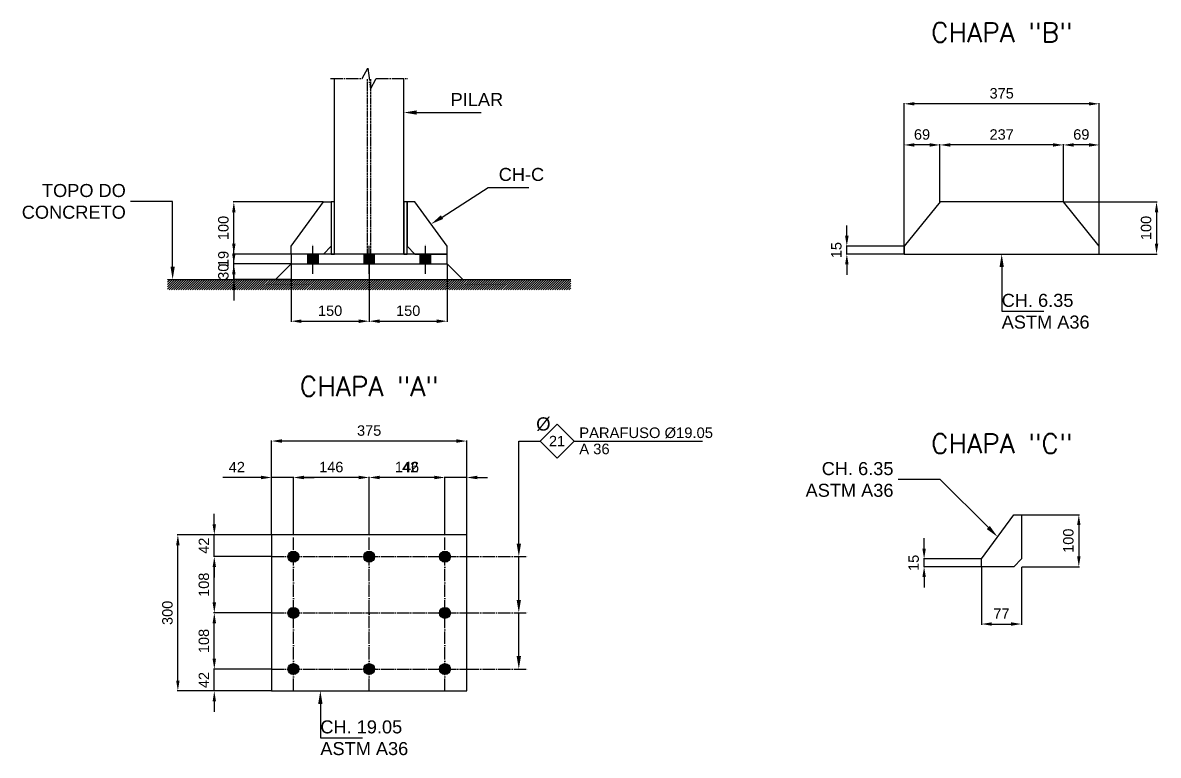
# Model space of a CAD drawing. Header units: inches. Extents: x 8 to 28272, y -1673 to 6287.
# Drawn here: x 26090 to 28272, y -1049 to 358 of the extents above; entities that cross this region are included whole.
import ezdxf

# ---------------------------------------------------------------- set-up
doc = ezdxf.new("R2010")
doc.units = ezdxf.units.IN
doc.header["$MEASUREMENT"] = 0
doc.linetypes.add('ACAD_ISO01W100', pattern=[5, 4, -1])
doc.linetypes.add('ACAD_ISO04W100', pattern=[30, 24, -3, 0, -3])
for name, color, linetype in [('EIXO', 5, 'ACAD_ISO04W100'), ('FAB-CHAPA', 2, 'Continuous'), ('L-HIDDEN', 7, 'ACAD_ISO01W100'), ('PERFIL', 1, 'Continuous'), ('REGUA120', 2, 'Continuous')]:
    doc.layers.add(name, color=color, linetype=linetype)
doc.styles.add('REGUA100', font='ROMANS.SHX', dxfattribs={"height": 2.54})
doc.styles.get("Standard").update_dxf_attribs({"font": 'arial.ttf'})
doc.dimstyles.new('ISO-25', dxfattribs={"dimtxt": 2.5, "dimasz": 2.5, "dimexe": 1.25, "dimexo": 0.625, "dimtad": 1, "dimdsep": 46, "dimtxsty": 'Standard', "dimcen": 2.5, "dimclrt": 4, "dimadec": 0, "dimazin": 0, "dimtfac": 1, "dimtmove": 0, "dimatfit": 3, "dimfxl": 1, "dimarcsym": 0})

# ---------------------------------------------------------------- blocks, each defined once
blk = doc.blocks.new('*D20')
at = {"color": 0, "lineweight": -2}
for p, q in [((1075.1, -105.4), (1075.1, -85.4)), ((1184.5, -125.4), (1073.8, -125.4)), ((1075.1, -155.4), (1075.1, -125.4)), ((1184.5, -155.4), (1073.8, -155.4)), ((1075.1, -175.4), (1075.1, -195.4))]:
    blk.add_line(p, q, dxfattribs=at)
at = {"color": 0}
for points in [[(1071.8, -105.4), (1078.4, -105.4), (1075.1, -125.4)], [(1078.4, -175.4), (1071.8, -175.4), (1075.1, -155.4)]]:
    blk.add_solid(points, dxfattribs=at)
at = {"layer": 'Defpoints', "color": 0}
for p in [(1075.1, -125.4), (1185.1, -125.4), (1185.1, -155.4)]:
    blk.add_point(p, dxfattribs=at)
at = {"color": 3, "insert": (1055.1, -140.4), "char_height": 20, "attachment_point": 5, "rotation": 90}
blk.add_mtext('30', dxfattribs=at)
blk = doc.blocks.new('*D21')
at = {"color": 0, "lineweight": -2}
for p, q in [((1075.1, -86.4), (1075.1, -66.4)), ((1184.5, -106.4), (1073.8, -106.4)), ((1075.1, -125.4), (1075.1, -106.4)), ((1184.5, -125.4), (1073.8, -125.4)), ((1075.1, -145.4), (1075.1, -165.4))]:
    blk.add_line(p, q, dxfattribs=at)
at = {"color": 0}
for points in [[(1071.8, -86.4), (1078.4, -86.4), (1075.1, -106.4)], [(1078.4, -145.4), (1071.8, -145.4), (1075.1, -125.4)]]:
    blk.add_solid(points, dxfattribs=at)
at = {"layer": 'Defpoints', "color": 0}
for p in [(1075.1, -106.4), (1185.1, -106.4), (1185.1, -125.4)]:
    blk.add_point(p, dxfattribs=at)
at = {"color": 3, "insert": (1055.1, -115.9), "char_height": 20, "attachment_point": 5, "rotation": 90}
blk.add_mtext('19', dxfattribs=at)
blk = doc.blocks.new('*D22')
at = {"color": 0, "lineweight": -2}
for p, q in [((1246.6, -6.4), (1073.8, -6.4)), ((1075.1, -86.4), (1075.1, -26.4)), ((1184.5, -106.4), (1073.8, -106.4))]:
    blk.add_line(p, q, dxfattribs=at)
at = {"color": 0}
for points in [[(1078.4, -26.4), (1071.8, -26.4), (1075.1, -6.4)], [(1071.8, -86.4), (1078.4, -86.4), (1075.1, -106.4)]]:
    blk.add_solid(points, dxfattribs=at)
at = {"layer": 'Defpoints', "color": 0}
for p in [(1075.1, -6.4), (1247.2, -6.4), (1185.1, -106.4)]:
    blk.add_point(p, dxfattribs=at)
at = {"color": 3, "insert": (1055.1, -56.4), "char_height": 20, "attachment_point": 5, "rotation": 90}
blk.add_mtext('100', dxfattribs=at)
blk = doc.blocks.new('*D23')
at = {"color": 0, "lineweight": -2}
for p, q in [((1185.1, -126.1), (1185.1, -236.7)), ((1335.1, -126.1), (1335.1, -236.7)), ((1205.1, -235.4), (1315.1, -235.4))]:
    blk.add_line(p, q, dxfattribs=at)
at = {"color": 0}
for points in [[(1205.1, -232.1), (1205.1, -238.8), (1185.1, -235.4)], [(1315.1, -238.8), (1315.1, -232.1), (1335.1, -235.4)]]:
    blk.add_solid(points, dxfattribs=at)
at = {"layer": 'Defpoints', "color": 0}
for p in [(1185.1, -125.4), (1335.1, -125.4), (1335.1, -235.4)]:
    blk.add_point(p, dxfattribs=at)
at = {"color": 3, "insert": (1260.1, -215.4), "char_height": 20, "attachment_point": 5}
blk.add_mtext('150', dxfattribs=at)
blk = doc.blocks.new('*D24')
at = {"color": 0, "lineweight": -2}
for p, q in [((1335.1, -126.1), (1335.1, -236.7)), ((1485.1, -126.1), (1485.1, -236.7)), ((1355.1, -235.4), (1465.1, -235.4))]:
    blk.add_line(p, q, dxfattribs=at)
at = {"color": 0}
for points in [[(1355.1, -232.1), (1355.1, -238.8), (1335.1, -235.4)], [(1465.1, -238.8), (1465.1, -232.1), (1485.1, -235.4)]]:
    blk.add_solid(points, dxfattribs=at)
at = {"layer": 'Defpoints', "color": 0}
for p in [(1335.1, -125.4), (1485.1, -125.4), (1485.1, -235.4)]:
    blk.add_point(p, dxfattribs=at)
at = {"color": 3, "insert": (1410.1, -215.4), "char_height": 20, "attachment_point": 5}
blk.add_mtext('150', dxfattribs=at)
blk = doc.blocks.new('*D29')
at = {"color": 0, "lineweight": -2}
for p, q in [((1037.6, -883.6), (1037.6, -863.6)), ((1147, -903.6), (1036.3, -903.6)), ((1037.6, -945.6), (1037.6, -903.6)), ((1147, -945.6), (1036.3, -945.6)), ((1037.6, -965.6), (1037.6, -985.6))]:
    blk.add_line(p, q, dxfattribs=at)
at = {"color": 0}
for points in [[(1034.3, -883.6), (1040.9, -883.6), (1037.6, -903.6)], [(1040.9, -965.6), (1034.3, -965.6), (1037.6, -945.6)]]:
    blk.add_solid(points, dxfattribs=at)
at = {"layer": 'Defpoints', "color": 0}
for p in [(1037.6, -903.6), (1147.6, -903.6), (1147.6, -945.6)]:
    blk.add_point(p, dxfattribs=at)
at = {"color": 3, "insert": (1017.6, -924.6), "char_height": 20, "attachment_point": 5, "rotation": 90}
blk.add_mtext('42', dxfattribs=at)
blk = doc.blocks.new('*D30')
at = {"color": 0, "lineweight": -2}
for p, q in [((1147, -795.6), (1036.3, -795.6)), ((1037.6, -883.6), (1037.6, -815.6)), ((1147, -903.6), (1036.3, -903.6))]:
    blk.add_line(p, q, dxfattribs=at)
at = {"color": 0}
for points in [[(1040.9, -815.6), (1034.3, -815.6), (1037.6, -795.6)], [(1034.3, -883.6), (1040.9, -883.6), (1037.6, -903.6)]]:
    blk.add_solid(points, dxfattribs=at)
at = {"layer": 'Defpoints', "color": 0}
for p in [(1037.6, -795.6), (1147.6, -795.6), (1147.6, -903.6)]:
    blk.add_point(p, dxfattribs=at)
at = {"color": 3, "insert": (1017.6, -849.6), "char_height": 20, "attachment_point": 5, "rotation": 90}
blk.add_mtext('108', dxfattribs=at)
blk = doc.blocks.new('*D31')
at = {"color": 0, "lineweight": -2}
for p, q in [((1147, -687.6), (1036.3, -687.6)), ((1037.6, -775.6), (1037.6, -707.6)), ((1147, -795.6), (1036.3, -795.6))]:
    blk.add_line(p, q, dxfattribs=at)
at = {"color": 0}
for points in [[(1040.9, -707.6), (1034.3, -707.6), (1037.6, -687.6)], [(1034.3, -775.6), (1040.9, -775.6), (1037.6, -795.6)]]:
    blk.add_solid(points, dxfattribs=at)
at = {"layer": 'Defpoints', "color": 0}
for p in [(1037.6, -687.6), (1147.6, -687.6), (1147.6, -795.6)]:
    blk.add_point(p, dxfattribs=at)
at = {"color": 3, "insert": (1017.6, -741.6), "char_height": 20, "attachment_point": 5, "rotation": 90}
blk.add_mtext('108', dxfattribs=at)
blk = doc.blocks.new('*D32')
at = {"color": 0, "lineweight": -2}
for p, q in [((1037.6, -625.6), (1037.6, -605.6)), ((1147, -645.6), (1036.3, -645.6)), ((1037.6, -687.6), (1037.6, -645.6)), ((1147, -687.6), (1036.3, -687.6)), ((1037.6, -707.6), (1037.6, -727.6))]:
    blk.add_line(p, q, dxfattribs=at)
at = {"color": 0}
for points in [[(1034.3, -625.6), (1040.9, -625.6), (1037.6, -645.6)], [(1040.9, -707.6), (1034.3, -707.6), (1037.6, -687.6)]]:
    blk.add_solid(points, dxfattribs=at)
at = {"layer": 'Defpoints', "color": 0}
for p in [(1037.6, -645.6), (1147.6, -645.6), (1147.6, -687.6)]:
    blk.add_point(p, dxfattribs=at)
at = {"color": 3, "insert": (1017.6, -666.6), "char_height": 20, "attachment_point": 5, "rotation": 90}
blk.add_mtext('42', dxfattribs=at)
blk = doc.blocks.new('*D33')
at = {"color": 0, "lineweight": -2}
for p, q in [((1127.6, -535.6), (1054.2, -535.6)), ((1147.6, -645), (1147.6, -534.3)), ((1189.6, -535.6), (1147.6, -535.6)), ((1189.6, -645), (1189.6, -534.3)), ((1209.6, -535.6), (1229.6, -535.6))]:
    blk.add_line(p, q, dxfattribs=at)
at = {"color": 0}
for points in [[(1127.6, -538.9), (1127.6, -532.2), (1147.6, -535.6)], [(1209.6, -532.2), (1209.6, -538.9), (1189.6, -535.6)]]:
    blk.add_solid(points, dxfattribs=at)
at = {"layer": 'Defpoints', "color": 0}
for p in [(1147.6, -535.6), (1147.6, -645.6), (1189.6, -645.6)]:
    blk.add_point(p, dxfattribs=at)
at = {"color": 3, "insert": (1080.9, -515.6), "char_height": 20, "attachment_point": 5}
blk.add_mtext('42', dxfattribs=at)
blk = doc.blocks.new('*D34')
at = {"color": 0, "lineweight": -2}
for p, q in [((1189.6, -645), (1189.6, -534.3)), ((1315.1, -535.6), (1209.6, -535.6)), ((1335.1, -645), (1335.1, -534.3))]:
    blk.add_line(p, q, dxfattribs=at)
at = {"color": 0}
for points in [[(1209.6, -532.2), (1209.6, -538.9), (1189.6, -535.6)], [(1315.1, -538.9), (1315.1, -532.2), (1335.1, -535.6)]]:
    blk.add_solid(points, dxfattribs=at)
at = {"layer": 'Defpoints', "color": 0}
for p in [(1189.6, -535.6), (1189.6, -645.6), (1335.1, -645.6)]:
    blk.add_point(p, dxfattribs=at)
at = {"color": 3, "insert": (1262.3, -515.6), "char_height": 20, "attachment_point": 5}
blk.add_mtext('146', dxfattribs=at)
blk = doc.blocks.new('*D35')
at = {"color": 0, "lineweight": -2}
for p, q in [((1335.1, -645), (1335.1, -534.3)), ((1460.6, -535.6), (1355.1, -535.6)), ((1480.6, -645), (1480.6, -534.3))]:
    blk.add_line(p, q, dxfattribs=at)
at = {"color": 0}
for points in [[(1355.1, -532.2), (1355.1, -538.9), (1335.1, -535.6)], [(1460.6, -538.9), (1460.6, -532.2), (1480.6, -535.6)]]:
    blk.add_solid(points, dxfattribs=at)
at = {"layer": 'Defpoints', "color": 0}
for p in [(1335.1, -535.6), (1335.1, -645.6), (1480.6, -645.6)]:
    blk.add_point(p, dxfattribs=at)
at = {"color": 3, "insert": (1407.8, -515.6), "char_height": 20, "attachment_point": 5}
blk.add_mtext('146', dxfattribs=at)
blk = doc.blocks.new('*D36')
at = {"color": 0, "lineweight": -2}
for p, q in [((1460.6, -535.6), (1387.2, -535.6)), ((1480.6, -645), (1480.6, -534.3)), ((1522.6, -535.6), (1480.6, -535.6)), ((1522.6, -645), (1522.6, -534.3)), ((1542.6, -535.6), (1562.6, -535.6))]:
    blk.add_line(p, q, dxfattribs=at)
at = {"color": 0}
for points in [[(1460.6, -538.9), (1460.6, -532.2), (1480.6, -535.6)], [(1542.6, -532.2), (1542.6, -538.9), (1522.6, -535.6)]]:
    blk.add_solid(points, dxfattribs=at)
at = {"layer": 'Defpoints', "color": 0}
for p in [(1480.6, -535.6), (1480.6, -645.6), (1522.6, -645.6)]:
    blk.add_point(p, dxfattribs=at)
at = {"color": 3, "insert": (1413.9, -515.6), "char_height": 20, "attachment_point": 5}
blk.add_mtext('42', dxfattribs=at)
blk = doc.blocks.new('*D37')
at = {"color": 0, "lineweight": -2}
for p, q in [((1147, -645.6), (966.3, -645.6)), ((967.6, -925.6), (967.6, -665.6)), ((1147, -945.6), (966.3, -945.6))]:
    blk.add_line(p, q, dxfattribs=at)
at = {"color": 0}
for points in [[(970.9, -665.6), (964.3, -665.6), (967.6, -645.6)], [(964.3, -925.6), (970.9, -925.6), (967.6, -945.6)]]:
    blk.add_solid(points, dxfattribs=at)
at = {"layer": 'Defpoints', "color": 0}
for p in [(967.6, -645.6), (1147.6, -645.6), (1147.6, -945.6)]:
    blk.add_point(p, dxfattribs=at)
at = {"color": 3, "insert": (947.6, -795.6), "char_height": 20, "attachment_point": 5, "rotation": 90}
blk.add_mtext('300', dxfattribs=at)
blk = doc.blocks.new('*D38')
at = {"color": 0, "lineweight": -2}
for p, q in [((1147.6, -645), (1147.6, -464.3)), ((1502.6, -465.6), (1167.6, -465.6)), ((1522.6, -645), (1522.6, -464.3))]:
    blk.add_line(p, q, dxfattribs=at)
at = {"color": 0}
for points in [[(1167.6, -462.2), (1167.6, -468.9), (1147.6, -465.6)], [(1502.6, -468.9), (1502.6, -462.2), (1522.6, -465.6)]]:
    blk.add_solid(points, dxfattribs=at)
at = {"layer": 'Defpoints', "color": 0}
for p in [(1147.6, -465.6), (1147.6, -645.6), (1522.6, -645.6)]:
    blk.add_point(p, dxfattribs=at)
at = {"color": 3, "insert": (1335.1, -445.6), "char_height": 20, "attachment_point": 5}
blk.add_mtext('375', dxfattribs=at)
blk = doc.blocks.new('*D39')
at = {"color": 0, "lineweight": -2}
for p, q in [((2362.7, -91.3), (2362.7, 104.3)), ((2411.7, 103.1), (2382.7, 103.1)), ((2431.7, -6.3), (2431.7, 104.3))]:
    blk.add_line(p, q, dxfattribs=at)
at = {"color": 0}
for points in [[(2382.7, 106.4), (2382.7, 99.8), (2362.7, 103.1)], [(2411.7, 99.8), (2411.7, 106.4), (2431.7, 103.1)]]:
    blk.add_solid(points, dxfattribs=at)
at = {"layer": 'Defpoints', "color": 0}
for p in [(2362.7, 103.1), (2431.7, -6.9), (2362.7, -91.9)]:
    blk.add_point(p, dxfattribs=at)
at = {"color": 3, "insert": (2397.2, 123.1), "char_height": 20, "attachment_point": 5}
blk.add_mtext('69', dxfattribs=at)
blk = doc.blocks.new('*D40')
at = {"color": 0, "lineweight": -2}
for p, q in [((2431.7, -6.3), (2431.7, 104.3)), ((2648.7, 103.1), (2451.7, 103.1)), ((2668.7, -6.3), (2668.7, 104.3))]:
    blk.add_line(p, q, dxfattribs=at)
at = {"color": 0}
for points in [[(2451.7, 106.4), (2451.7, 99.8), (2431.7, 103.1)], [(2648.7, 99.8), (2648.7, 106.4), (2668.7, 103.1)]]:
    blk.add_solid(points, dxfattribs=at)
at = {"layer": 'Defpoints', "color": 0}
for p in [(2431.7, 103.1), (2431.7, -6.9), (2668.7, -6.9)]:
    blk.add_point(p, dxfattribs=at)
at = {"color": 3, "insert": (2550.2, 123.1), "char_height": 20, "attachment_point": 5}
blk.add_mtext('237', dxfattribs=at)
blk = doc.blocks.new('*D41')
at = {"color": 0, "lineweight": -2}
for p, q in [((2668.7, -6.3), (2668.7, 104.3)), ((2717.7, 103.1), (2688.7, 103.1)), ((2737.7, -91.3), (2737.7, 104.3))]:
    blk.add_line(p, q, dxfattribs=at)
at = {"color": 0}
for points in [[(2688.7, 106.4), (2688.7, 99.8), (2668.7, 103.1)], [(2717.7, 99.8), (2717.7, 106.4), (2737.7, 103.1)]]:
    blk.add_solid(points, dxfattribs=at)
at = {"layer": 'Defpoints', "color": 0}
for p in [(2668.7, 103.1), (2668.7, -6.9), (2737.7, -91.9)]:
    blk.add_point(p, dxfattribs=at)
at = {"color": 3, "insert": (2703.2, 123.1), "char_height": 20, "attachment_point": 5}
blk.add_mtext('69', dxfattribs=at)
blk = doc.blocks.new('*D42')
at = {"color": 0, "lineweight": -2}
for p, q in [((2362.7, -106.3), (2362.7, 183.3)), ((2717.7, 182.1), (2382.7, 182.1)), ((2737.7, -106.3), (2737.7, 183.3))]:
    blk.add_line(p, q, dxfattribs=at)
at = {"color": 0}
for points in [[(2382.7, 185.4), (2382.7, 178.8), (2362.7, 182.1)], [(2717.7, 178.8), (2717.7, 185.4), (2737.7, 182.1)]]:
    blk.add_solid(points, dxfattribs=at)
at = {"layer": 'Defpoints', "color": 0}
for p in [(2362.7, 182.1), (2362.7, -106.9), (2737.7, -106.9)]:
    blk.add_point(p, dxfattribs=at)
at = {"color": 3, "insert": (2550.2, 202.1), "char_height": 20, "attachment_point": 5}
blk.add_mtext('375', dxfattribs=at)
blk = doc.blocks.new('*D43')
at = {"color": 0, "lineweight": -2}
for p, q in [((2252.7, -71.4), (2252.7, -51.4)), ((2362.1, -91.4), (2251.5, -91.4)), ((2362.1, -106.4), (2251.5, -106.4)), ((2252.7, -106.4), (2252.7, -91.4)), ((2252.7, -126.4), (2252.7, -146.4))]:
    blk.add_line(p, q, dxfattribs=at)
at = {"color": 0}
for points in [[(2249.4, -71.4), (2256.1, -71.4), (2252.7, -91.4)], [(2256.1, -126.4), (2249.4, -126.4), (2252.7, -106.4)]]:
    blk.add_solid(points, dxfattribs=at)
at = {"layer": 'Defpoints', "color": 0}
for p in [(2252.7, -91.4), (2362.7, -91.4), (2362.7, -106.4)]:
    blk.add_point(p, dxfattribs=at)
at = {"color": 3, "insert": (2232.7, -98.9), "char_height": 20, "attachment_point": 5, "rotation": 90}
blk.add_mtext('15', dxfattribs=at)
blk = doc.blocks.new('*D44')
at = {"color": 0, "lineweight": -2}
for p, q in [((2669.4, -6.4), (2849, -6.4)), ((2847.7, -26.4), (2847.7, -86.4)), ((2738.4, -106.4), (2849, -106.4))]:
    blk.add_line(p, q, dxfattribs=at)
at = {"color": 0}
for points in [[(2851.1, -26.4), (2844.4, -26.4), (2847.7, -6.4)], [(2844.4, -86.4), (2851.1, -86.4), (2847.7, -106.4)]]:
    blk.add_solid(points, dxfattribs=at)
at = {"layer": 'Defpoints', "color": 0}
for p in [(2668.7, -6.4), (2737.7, -106.4), (2847.7, -106.4)]:
    blk.add_point(p, dxfattribs=at)
at = {"color": 3, "insert": (2827.7, -56.4), "char_height": 20, "attachment_point": 5, "rotation": 90}
blk.add_mtext('100', dxfattribs=at)
blk = doc.blocks.new('*D45')
at = {"color": 0, "lineweight": -2}
for p, q in [((2589, -607), (2699.6, -607)), ((2698.4, -627), (2698.4, -687)), ((2589, -707), (2699.6, -707))]:
    blk.add_line(p, q, dxfattribs=at)
at = {"color": 0}
for points in [[(2701.7, -627), (2695.1, -627), (2698.4, -607)], [(2695.1, -687), (2701.7, -687), (2698.4, -707)]]:
    blk.add_solid(points, dxfattribs=at)
at = {"layer": 'Defpoints', "color": 0}
for p in [(2588.4, -607), (2588.4, -707), (2698.4, -707)]:
    blk.add_point(p, dxfattribs=at)
at = {"color": 3, "insert": (2678.4, -657), "char_height": 20, "attachment_point": 5, "rotation": 90}
blk.add_mtext('100', dxfattribs=at)
blk = doc.blocks.new('*D46')
at = {"color": 0, "lineweight": -2}
for p, q in [((2511.2, -707.6), (2511.2, -818.3)), ((2588.4, -707.6), (2588.4, -818.3)), ((2531.2, -817), (2568.4, -817))]:
    blk.add_line(p, q, dxfattribs=at)
at = {"color": 0}
for points in [[(2531.2, -813.7), (2531.2, -820.3), (2511.2, -817)], [(2568.4, -820.3), (2568.4, -813.7), (2588.4, -817)]]:
    blk.add_solid(points, dxfattribs=at)
at = {"layer": 'Defpoints', "color": 0}
for p in [(2511.2, -707), (2588.4, -707), (2588.4, -817)]:
    blk.add_point(p, dxfattribs=at)
at = {"color": 3, "insert": (2549.8, -797), "char_height": 20, "attachment_point": 5}
blk.add_mtext('77', dxfattribs=at)
blk = doc.blocks.new('*D47')
at = {"color": 0, "lineweight": -2}
for p, q in [((2401.2, -672), (2401.2, -652)), ((2510.6, -692), (2400, -692)), ((2401.2, -707), (2401.2, -692)), ((2510.6, -707), (2400, -707)), ((2401.2, -727), (2401.2, -747))]:
    blk.add_line(p, q, dxfattribs=at)
at = {"color": 0}
for points in [[(2397.9, -672), (2404.6, -672), (2401.2, -692)], [(2404.6, -727), (2397.9, -727), (2401.2, -707)]]:
    blk.add_solid(points, dxfattribs=at)
at = {"layer": 'Defpoints', "color": 0}
for p in [(2401.2, -692), (2511.2, -692), (2511.2, -707)]:
    blk.add_point(p, dxfattribs=at)
at = {"color": 3, "insert": (2381.2, -699.5), "char_height": 20, "attachment_point": 5, "rotation": 90}
blk.add_mtext('15', dxfattribs=at)
blk = doc.blocks.new('BASE TORRE')
h = blk.add_hatch()
h.set_pattern_fill('ANSI31', color=1, style=0)
h.set_pattern_definition([(45, (-664.9092, -115.9016), (-2.245064, 2.245064), [])])
h.paths.add_polyline_path([(947.591, -155.427), (947.591, -175.427), (1722.591, -175.427), (1722.591, -155.427)])
at = {"color": 4}
for p, q in [((1185.091, -125.427), (1155.091, -155.427)), ((1485.091, -125.427), (1515.091, -155.427))]:
    blk.add_line(p, q, dxfattribs=at)
at = {"color": 1}
blk.add_line((947.591, -155.427), (1722.591, -155.427), dxfattribs=at)
at = {"color": 2}
for p, q in [((1622.591, -465.582), (1663.371, -465.582)), ((1728.722, -465.582), (1975.722, -465.582))]:
    blk.add_line(p, q, dxfattribs=at)
for points in [[(1426.591, 165.348), (1471.591, 165.348), (1550.091, 165.348)], [(1475.107, -35.455), (1564.016, 21.123), (1642.016, 21.123)], [(957.591, -130.427), (957.591, -5.427), (876.591, -5.427)], [(2550.247, -131.377), (2550.247, -216.377), (2631.247, -216.377)], [(1622.591, -662.582), (1622.591, -465.582)], [(2524.644, -631.831), (2432.322, -539.508), (2351.322, -539.508)], [(1622.591, -770.582), (1622.591, -687.582)], [(1622.591, -878.582), (1622.591, -795.582)], [(1241.341, -970.582), (1241.341, -1035.582), (1322.341, -1035.582)]]:
    blk.add_lwpolyline(points, dxfattribs=at)
blk.add_lwpolyline([(1728.722, -465.582), (1696.047, -432.907), (1663.371, -465.582), (1696.047, -498.257)], close=True, dxfattribs=at)
at = {"color": 1, "const_width": 10.525}
for points in [[(1184.328, -687.582, 1), (1194.853, -687.582, 1)], [(1329.828, -687.582, 1), (1340.353, -687.582, 1)], [(1475.328, -687.582, 1), (1485.853, -687.582, 1)], [(1184.328, -795.582, 1), (1194.853, -795.582, 1)], [(1475.328, -795.582, 1), (1485.853, -795.582, 1)], [(1184.328, -903.582, 1), (1194.853, -903.582, 1)], [(1329.828, -903.582, 1), (1340.353, -903.582, 1)], [(1475.328, -903.582, 1), (1485.853, -903.582, 1)]]:
    blk.add_lwpolyline(points, format="xyb", close=True, dxfattribs=at)
at = {"color": 2}
for points in [[(1401.591, 165.348), (1426.591, 169.515), (1426.591, 161.182)], [(1454.016, -48.877), (1472.87, -31.939), (1477.344, -38.97)], [(2550.247, -106.377), (2554.414, -131.377), (2546.08, -131.377)], [(957.591, -155.427), (953.424, -130.427), (961.757, -130.427)], [(2542.322, -649.508), (2521.698, -634.777), (2527.59, -628.884)], [(1622.591, -687.582), (1618.424, -662.582), (1626.757, -662.582)], [(1622.591, -795.582), (1618.424, -770.582), (1626.757, -770.582)], [(1622.591, -903.582), (1618.424, -878.582), (1626.757, -878.582)], [(1241.341, -945.582), (1245.507, -970.582), (1237.174, -970.582)]]:
    blk.add_trace(points, dxfattribs=at)
at = {"color": 1}
for points in [[(1216.566, -125.427), (1237.616, -125.427), (1216.566, -106.377), (1237.616, -106.377)], [(1216.566, -125.427), (1237.616, -125.427), (1216.566, -106.377), (1237.616, -106.377)], [(1216.566, -125.427), (1237.616, -125.427), (1216.566, -106.377), (1237.616, -106.377)], [(1324.566, -125.427), (1345.616, -125.427), (1324.566, -106.377), (1345.616, -106.377)], [(1324.566, -125.427), (1345.616, -125.427), (1324.566, -106.377), (1345.616, -106.377)], [(1432.566, -125.427), (1453.616, -125.427), (1432.566, -106.377), (1453.616, -106.377)], [(1432.566, -125.427), (1453.616, -125.427), (1432.566, -106.377), (1453.616, -106.377)], [(1432.566, -125.427), (1453.616, -125.427), (1432.566, -106.377), (1453.616, -106.377)]]:
    blk.add_trace(points, dxfattribs=at)
at = {"layer": 'EIXO', "color": 2}
for p, q in [((1227.091, -144.477), (1227.091, -87.327)), ((1227.091, -144.477), (1227.091, -87.327)), ((1227.091, -144.477), (1227.091, -87.327)), ((1335.091, -144.477), (1335.091, -87.327)), ((1443.091, -144.477), (1443.091, -87.327)), ((1443.091, -144.477), (1443.091, -87.327)), ((1443.091, -144.477), (1443.091, -87.327)), ((1189.591, -945.582), (1189.591, -645.582)), ((1335.091, -945.582), (1335.091, -645.582)), ((1480.591, -945.582), (1480.591, -645.582)), ((1147.591, -687.582), (1522.591, -687.582)), ((1522.591, -687.582), (1642.591, -687.582)), ((1147.591, -795.582), (1522.591, -795.582)), ((1522.591, -795.582), (1642.591, -795.582)), ((1147.591, -903.582), (1522.591, -903.582)), ((1522.591, -903.582), (1642.591, -903.582))]:
    blk.add_line(p, q, dxfattribs=at)
at = {"layer": 'EIXO'}
blk.add_line((1335.091, -144.477), (1335.091, -87.327), dxfattribs=at)
at = {"layer": 'EIXO', "color": 1}
blk.add_lwpolyline([(1260.611, 230.449), (1321.791, 230.449), (1332.431, 250.399), (1337.751, 210.499), (1348.391, 230.449), (1409.571, 230.449)], dxfattribs=at)
at = {"layer": 'FAB-CHAPA', "color": 3}
for points in [[(1185.091, -106.377), (1185.091, -91.377), (1247.241, -6.377), (1262.241, -6.377), (1262.241, -91.377), (1247.241, -106.377)], [(1485.091, -106.377), (1485.091, -91.377), (1422.941, -6.377), (1407.941, -6.377), (1407.941, -91.377), (1422.941, -106.377)]]:
    blk.add_lwpolyline(points, close=True, dxfattribs=at)
at = {"layer": 'FAB-CHAPA', "color": 6}
for points in [[(1262.241, -106.377), (1268.591, -106.377), (1268.591, -6.377), (1262.241, -6.377)], [(1401.591, -106.377), (1407.941, -106.377), (1407.941, -6.377), (1401.591, -6.377)], [(1185.091, -125.427), (1485.091, -125.427), (1485.091, -106.377), (1185.091, -106.377)]]:
    blk.add_lwpolyline(points, close=True, dxfattribs=at)
at = {"layer": 'FAB-CHAPA', "color": 4}
for points in [[(2737.747, -106.377), (2737.747, -91.377), (2668.747, -6.377), (2431.747, -6.377), (2362.747, -91.377), (2362.747, -106.377)], [(2511.247, -707.008), (2511.247, -692.008), (2573.397, -607.008), (2588.397, -607.008), (2588.397, -692.008), (2573.397, -707.008)], [(1147.591, -945.582), (1522.591, -945.582), (1522.591, -645.582), (1147.591, -645.582)]]:
    blk.add_lwpolyline(points, close=True, dxfattribs=at)
at = {"layer": 'FAB-CHAPA', "color": 1}
for points in [[(1216.566, -125.427), (1237.616, -125.427), (1237.616, -106.377), (1216.566, -106.377)], [(1216.566, -125.427), (1237.616, -125.427), (1237.616, -106.377), (1216.566, -106.377)], [(1216.566, -125.427), (1237.616, -125.427), (1237.616, -106.377), (1216.566, -106.377)], [(1324.566, -125.427), (1345.616, -125.427), (1345.616, -106.377), (1324.566, -106.377)], [(1324.566, -125.427), (1345.616, -125.427), (1345.616, -106.377), (1324.566, -106.377)], [(1432.566, -125.427), (1453.616, -125.427), (1453.616, -106.377), (1432.566, -106.377)], [(1432.566, -125.427), (1453.616, -125.427), (1453.616, -106.377), (1432.566, -106.377)], [(1432.566, -125.427), (1453.616, -125.427), (1453.616, -106.377), (1432.566, -106.377)]]:
    blk.add_lwpolyline(points, close=True, dxfattribs=at)
at = {"layer": 'FAB-CHAPA', "color": 1, "linetype": 'Continuous'}
for centre in [(1189.591, -687.582), (1335.091, -687.582), (1480.591, -687.582), (1189.591, -795.582), (1480.591, -795.582), (1189.591, -903.582), (1335.091, -903.582), (1480.591, -903.582)]:
    blk.add_circle(centre, 10.525, dxfattribs=at)
at = {"layer": 'L-HIDDEN', "color": 2}
for p, q in [((1332.191, -104.472), (1332.191, 230.449)), ((1337.991, -104.472), (1337.991, 230.449))]:
    blk.add_line(p, q, dxfattribs=at)
at = {"layer": 'PERFIL'}
for p, q in [((1268.591, -104.472), (1268.591, 230.449)), ((1401.591, -104.472), (1401.591, 230.449))]:
    blk.add_line(p, q, dxfattribs=at)
at = {"color": 3}
for s, insert, char_height, attachment_point in [('PILAR', (1491.591, 177.848), 25, 7), ('CH-C', (1584.016, 33.623), 25, 7), ('TOPO DO \\PCONCRETO', (867.591, -5.427), 25, 6), ('CH. 6.35\\PASTM A36', (2550.247, -216.377), 25, 4), ('21', (1696.047, -465.582), 20, 5), ('PARAFUSO %%c19.05', (1738.722, -460.582), 20.3, 7), ('A 36', (1738.722, -470.582), 20.3, 1), ('CH. 6.35\\PASTM A36', (2342.322, -539.508), 25, 6), ('CH. 19.05\\PASTM A36', (1241.341, -1035.582), 25, 4)]:
    blk.add_mtext(s, dxfattribs=dict(at, insert=insert, char_height=char_height, attachment_point=attachment_point))
at = {"color": 2, "insert": (1655.945, -446.365), "char_height": 25.4, "attachment_point": 7}
blk.add_mtext('%%c', dxfattribs=at)
at = {"layer": 'FAB-CHAPA', "color": 6, "char_height": 37.5, "attachment_point": 5, "style": 'REGUA100'}
for s, insert in [('CHAPA "B"', (2550.247, 319.098)), ('CHAPA "C"', (2550.247, -470.388))]:
    blk.add_mtext(s, dxfattribs=dict(at, insert=insert))
at = {"layer": 'REGUA120', "color": 6, "insert": (1335.091, -360.582), "char_height": 37.5, "attachment_point": 5, "style": 'REGUA100'}
blk.add_mtext('CHAPA "A"', dxfattribs=at)
at = {"color": 2}
for base, p1, p2, text, picture, middle in [((2362.747, 182.098), (2737.747, -106.902), (2362.747, -106.902), '375', '*D42', (2550.247, 202.098)), ((2362.747, 103.098), (2431.747, -6.902), (2362.747, -91.902), '69', '*D39', (2397.247, 123.098)), ((2431.747, 103.098), (2668.747, -6.902), (2431.747, -6.902), '237', '*D40', (2550.247, 123.098)), ((2668.747, 103.098), (2737.747, -91.902), (2668.747, -6.902), '69', '*D41', (2703.247, 123.098)), ((1335.091, -235.427), (1185.091, -125.427), (1335.091, -125.427), '150', '*D23', (1260.091, -215.427)), ((1485.091, -235.427), (1335.091, -125.427), (1485.091, -125.427), '150', '*D24', (1410.091, -215.427)), ((1147.591, -465.582), (1522.591, -645.582), (1147.591, -645.582), '375', '*D38', (1335.091, -445.582)), ((1147.591, -535.582), (1189.591, -645.582), (1147.591, -645.582), '42', '*D33', (1080.891, -515.582)), ((1189.591, -535.582), (1335.091, -645.582), (1189.591, -645.582), '146', '*D34', (1262.341, -515.582)), ((1335.091, -535.582), (1480.591, -645.582), (1335.091, -645.582), '146', '*D35', (1407.841, -515.582)), ((1480.591, -535.582), (1522.591, -645.582), (1480.591, -645.582), '42', '*D36', (1413.891, -515.582)), ((2588.397, -817.008), (2511.247, -707.008), (2588.397, -707.008), '77', '*D46', (2549.822, -797.008))]:
    dim = blk.add_linear_dim(base=base, p1=p1, p2=p2, text=text, dimstyle='ISO-25', override={"dimtxt": 20, "dimasz": 20, "dimgap": 10, "dimclrt": 3}, dxfattribs=at)
    dim.commit()
    dim.dimension.update_dxf_attribs({"geometry": picture, "text_midpoint": middle})
for base, p1, p2, text, picture, middle in [((1075.091, -6.377), (1185.091, -106.377), (1247.241, -6.377), '100', '*D22', (1075.091, -56.377)), ((2847.747, -106.377), (2668.747, -6.377), (2737.747, -106.377), '100', '*D44', (2847.747, -56.377)), ((2252.747, -91.377), (2362.747, -106.377), (2362.747, -91.377), '15', '*D43', (2252.747, -98.877)), ((1075.091, -106.377), (1185.091, -125.427), (1185.091, -106.377), '19', '*D21', (1075.091, -115.902)), ((1075.091, -125.427), (1185.091, -155.427), (1185.091, -125.427), '30', '*D20', (1075.091, -140.427)), ((1037.591, -645.582), (1147.591, -687.582), (1147.591, -645.582), '42', '*D32', (1037.591, -666.582)), ((2698.397, -707.008), (2588.397, -607.008), (2588.397, -707.008), '100', '*D45', (2698.397, -657.008)), ((967.591, -645.582), (1147.591, -945.582), (1147.591, -645.582), '300', '*D37', (967.591, -795.582)), ((2401.247, -692.008), (2511.247, -707.008), (2511.247, -692.008), '15', '*D47', (2401.247, -699.508)), ((1037.591, -687.582), (1147.591, -795.582), (1147.591, -687.582), '108', '*D31', (1037.591, -741.582)), ((1037.591, -795.582), (1147.591, -903.582), (1147.591, -795.582), '108', '*D30', (1037.591, -849.582)), ((1037.591, -903.582), (1147.591, -945.582), (1147.591, -903.582), '42', '*D29', (1037.591, -924.582))]:
    dim = blk.add_linear_dim(base=base, p1=p1, p2=p2, angle=90, text=text, dimstyle='ISO-25', override={"dimtxt": 20, "dimasz": 20, "dimgap": 10, "dimclrt": 3}, dxfattribs=at)
    dim.commit()
    dim.dimension.update_dxf_attribs({"geometry": picture, "text_midpoint": middle, "dimtype": 160})

msp = doc.modelspace()

# ---------------------------------------------------------------- block references
msp.add_blockref('BASE TORRE', (25420.75, 20.48))

doc.saveas('drawing.dxf')
